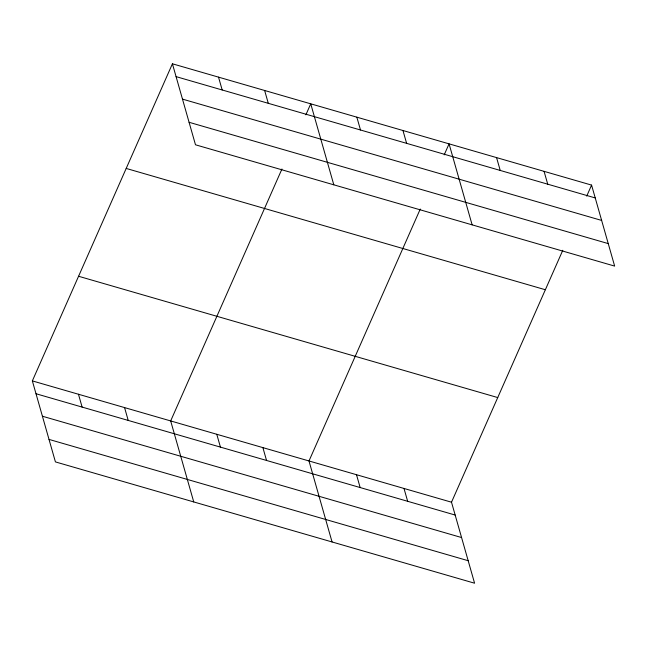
<?xml version="1.0" encoding="UTF-8"?>
<svg xmlns="http://www.w3.org/2000/svg" width="647" height="647" viewBox="0 0 647 647"><rect width="100%" height="100%" fill="white"/><g stroke="black" fill="none" stroke-linecap="round" stroke-linejoin="round"><path stroke-width="0.97" d="M562.793 250.276L451.509 502.209L474.583 583.206L55.424 461.901L32.35 380.905L172.417 63.794L591.576 185.099L614.65 266.095L195.491 144.791L172.417 63.794M281.955 168.996L170.671 420.938L193.744 501.935M305.877 114.834L310.738 103.819L333.812 184.816M420.275 209.03L308.991 460.971L332.065 541.968M444.198 154.868L449.067 143.852L472.132 224.849M586.716 196.114L591.576 185.099M176.073 76.629L595.232 197.933M182.478 99.12L601.637 220.425M189.086 122.291L608.245 243.604M126.197 168.438L545.356 289.743M78.57 276.261L497.729 397.565M32.35 380.905L451.509 502.209M36.006 393.74L455.164 515.044M42.411 416.231L461.57 537.544M49.018 439.41L468.177 560.714M544.07 171.35L547.726 184.185M496.564 157.601L500.228 170.436M402.96 130.508L406.615 143.343M356.845 117.164L360.508 129.998M404.003 488.461L407.659 501.296M264.631 90.475L268.287 103.31M356.497 474.72L360.153 487.547M218.524 77.139L222.18 89.973M262.884 447.627L266.54 460.462M216.777 434.283L220.433 447.117M124.564 407.594L128.219 420.429M78.457 394.249L82.112 407.084"/></g></svg>
